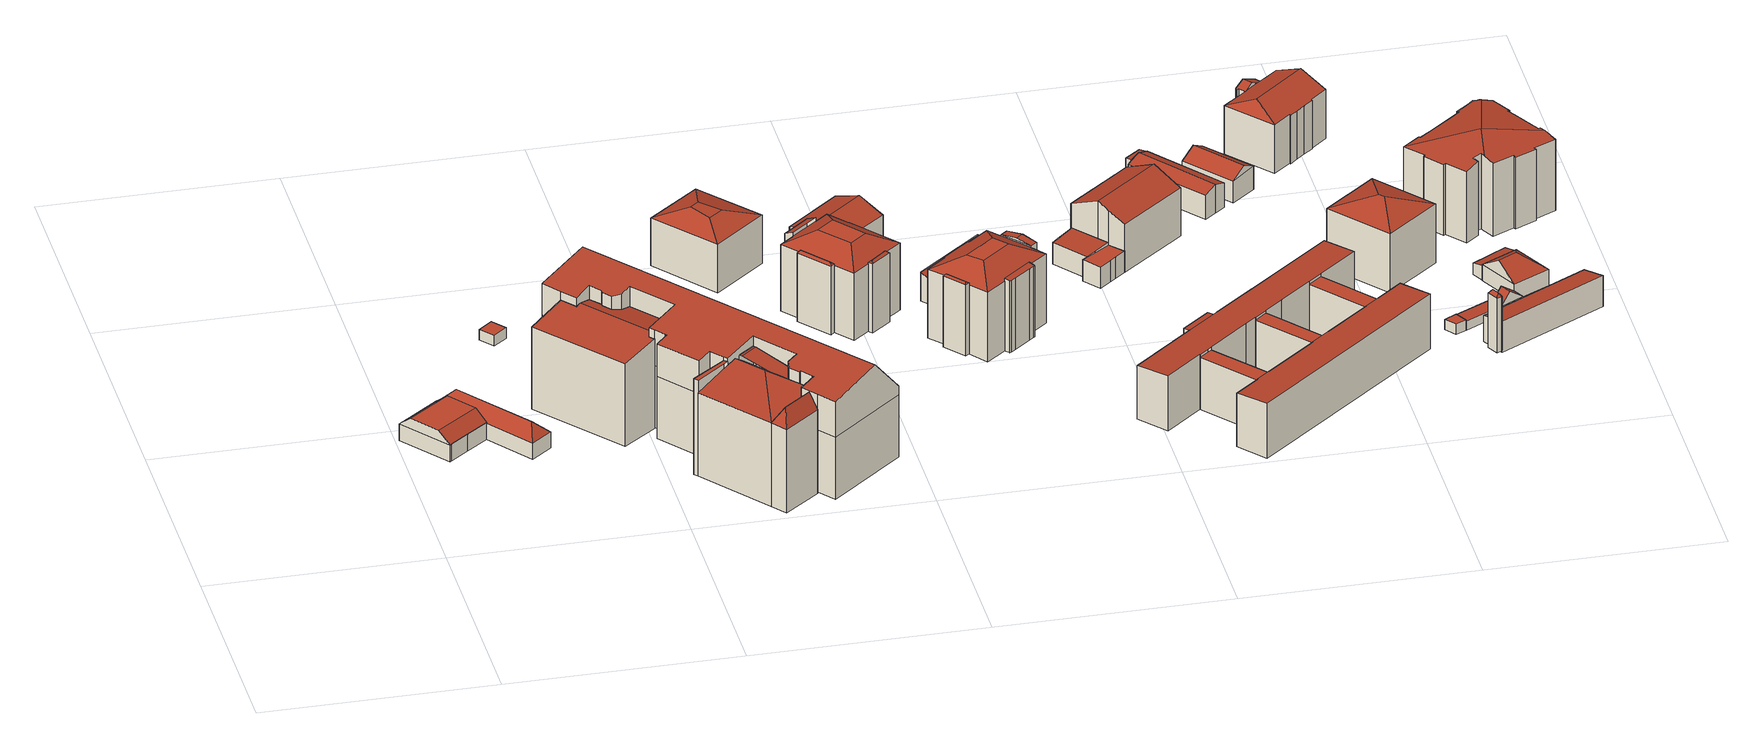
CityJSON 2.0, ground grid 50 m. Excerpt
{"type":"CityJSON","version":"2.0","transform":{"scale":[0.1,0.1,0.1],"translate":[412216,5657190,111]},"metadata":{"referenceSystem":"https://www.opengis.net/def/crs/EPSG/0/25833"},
"CityObjects":{
"building1":{"type":"Building","attributes":{"Gemeindeschluessel":14612000,"Geometrietyp2DReferenz":"3000","function":"31001_9998","roofType":"9999"},"children":["building1-1","building1-2"]},
"building1-1":{"type":"BuildingPart","attributes":{"Dachtyp_tdc":"tdcFreeFormRoof","Dachneigung":44.34,"QualitaetDacherkennung":49,"Geometrietyp2DReferenz":"3000","measuredHeight":6.43,"roofType":"5000"},"parents":["building1"],"geometry":[{"type":"MultiSurface","lod":"2","boundaries":[[[0,1,2,3]],[[1,4,5,2]],[[4,6,7,5]],[[6,8,9,7]],[[8,10,11,9]],[[10,12,13,11]],[[12,14,15,13]],[[12,10,16]],[[10,8,6,4,17,16]],[[4,1,0,17]],[[0,14,12,16,17]],[[2,5,7,9,11,13,15,3]]],"semantics":{"surfaces":[{"type":"WallSurface"},{"type":"RoofSurface"},{"type":"GroundSurface"}],"values":[0,0,0,0,0,0,0,1,1,1,1,2]}}]},
"building1-2":{"type":"BuildingPart","attributes":{"Dachtyp_tdc":"tdcCutGableRoof","Dachneigung":0.229,"QualitaetDacherkennung":75,"Geometrietyp2DReferenz":"3000","measuredHeight":6.24,"roofType":"9999"},"parents":["building1"],"geometry":[{"type":"MultiSurface","lod":"2","boundaries":[[[18,19,20,15,14]],[[19,21,22,20]],[[21,23,24,22]],[[23,25,26,24]],[[25,27,0,3,26]],[[28,25,29,30]],[[31,32,33,34,35,36]],[[37,30,29,35,34]],[[21,31,36,23]],[[23,36,35,29,25]],[[18,33,32,19]],[[27,28,30,37,34,33,18]],[[19,32,31,21]],[[25,28,27]],[[15,20,22,24,26,3]]],"semantics":{"surfaces":[{"type":"WallSurface"},{"type":"RoofSurface"},{"type":"GroundSurface"}],"values":[0,0,0,0,0,1,1,1,0,0,0,0,0,0,2]}}]},
"building2":{"type":"Building","attributes":{"Dachtyp_tdc":"tdcPolyFlatRoof","Gemeindeschluessel":14612000,"Dachneigung":0,"QualitaetDacherkennung":31,"Geometrietyp2DReferenz":"3000","measuredHeight":2.47,"function":"31001_9998","roofType":"1000"},"geometry":[{"type":"Solid","lod":"2","boundaries":[[[[38,39,40,41]],[[39,42,43,40]],[[42,44,45,43]],[[44,38,41,45]],[[44,42,39,38]],[[41,40,43,45]]]],"semantics":{"surfaces":[{"type":"WallSurface"},{"type":"RoofSurface"},{"type":"GroundSurface"}],"values":[[0,0,0,0,1,2]]}}]},
"building3":{"type":"Building","attributes":{"name":"Sächsisches Staatsministerium der Justiz und für Demokratie, Europa und Gleichstellung","Dachtyp_tdc":"tdcFreeFormRoof","Gemeindeschluessel":14612000,"Dachneigung":10.08,"QualitaetDacherkennung":27,"Geometrietyp2DReferenz":"3000","measuredHeight":21.05,"function":"31001_3010","roofType":"5000"},"geometry":[{"type":"Solid","lod":"2","boundaries":[[[[46,47,48,49]],[[47,50,51,48]],[[50,52,53,51]],[[52,54,55,53]],[[54,56,57,55]],[[56,58,59,57]],[[58,60,61,59]],[[60,62,63,61]],[[62,64,65,63]],[[64,66,67,65]],[[66,68,69,67]],[[68,70,71,69]],[[70,72,73,71]],[[72,46,49,73]],[[54,52,50,74,75,60,58,56]],[[74,47,46,72,70,68,66,64,62,75]],[[50,47,74]],[[62,60,75]],[[49,48,51,53,55,57,59,61,63,65,67,69,71,73]]]],"semantics":{"surfaces":[{"type":"WallSurface"},{"type":"RoofSurface"},{"type":"GroundSurface"}],"values":[[0,0,0,0,0,0,0,0,0,0,0,0,0,0,1,1,0,0,2]]}}]},
"building4":{"type":"Building","attributes":{"name":"Sächsisches Staatsministerium der Justiz und für Demokratie, Europa und Gleichstellung","Gemeindeschluessel":14612000,"Geometrietyp2DReferenz":"3000","function":"31001_3010","roofType":"9999"},"children":["building4-1","building4-2","building4-3","building4-4"]},
"building4-1":{"type":"BuildingPart","attributes":{"Dachtyp_tdc":"tdcGableRoof","Dachneigung":10.08,"QualitaetDacherkennung":24,"Geometrietyp2DReferenz":"3000","measuredHeight":22.09,"roofType":"3100"},"parents":["building4"],"geometry":[{"type":"MultiSurface","lod":"2","boundaries":[[[76,77,78,79,80]],[[77,81,82,78]],[[81,83,84,82]],[[83,85,86,84]],[[85,87,88,86]],[[81,77,76,89]],[[89,90,87,85,83,81]],[[88,91,79,78,82,84,86]]],"semantics":{"surfaces":[{"type":"WallSurface"},{"type":"RoofSurface"},{"type":"GroundSurface"}],"values":[0,0,0,0,0,1,1,2]}}]},
"building4-2":{"type":"BuildingPart","attributes":{"Dachtyp_tdc":"tdcHipAndGableRoof","Dachneigung":12.04,"QualitaetDacherkennung":25,"Geometrietyp2DReferenz":"3000","measuredHeight":21.77,"roofType":"5000"},"parents":["building4"],"geometry":[{"type":"MultiSurface","lod":"2","boundaries":[[[92,93,94,95,96]],[[97,79,91,88,98,99,100,101,102,103,104,105,106]],[[92,80,79,97]],[[107,108,98,88,87]],[[108,109,99,98]],[[109,110,100,99]],[[110,111,101,100]],[[111,112,102,101]],[[112,113,114,103,102]],[[95,94,105,104]],[[93,92,97,106]],[[95,115,113,112,96]],[[112,111,110,109,108,107,90,116,80,92,96]]],"semantics":{"surfaces":[{"type":"RoofSurface"},{"type":"GroundSurface"},{"type":"WallSurface"}],"values":[0,1,2,2,2,2,2,2,2,2,2,0,0]}}]},
"building4-3":{"type":"BuildingPart","attributes":{"Dachtyp_tdc":"tdcFreeFormRoof","Dachneigung":59.9,"QualitaetDacherkennung":11,"Geometrietyp2DReferenz":"3000","measuredHeight":22.78,"roofType":"5000"},"parents":["building4"],"geometry":[{"type":"MultiSurface","lod":"2","boundaries":[[[114,117,118,103]],[[117,119,120,118]],[[119,95,104,120]],[[121,95,119]],[[122,121,119,117]],[[122,117,114]],[[121,122,114,115,95]],[[103,118,120,104]]],"semantics":{"surfaces":[{"type":"WallSurface"},{"type":"RoofSurface"},{"type":"GroundSurface"}],"values":[0,0,0,1,1,0,1,2]}}]},
"building4-4":{"type":"BuildingPart","attributes":{"Dachtyp_tdc":"tdcPolyFlatRoof","Dachneigung":0,"QualitaetDacherkennung":28,"Geometrietyp2DReferenz":"3000","measuredHeight":22.17,"roofType":"1000"},"parents":["building4"],"geometry":[{"type":"MultiSurface","lod":"2","boundaries":[[[123,124,125,105,94]],[[124,126,127,125]],[[126,128,93,106,127]],[[128,126,124,123]],[[105,125,127,106]]],"semantics":{"surfaces":[{"type":"WallSurface"},{"type":"RoofSurface"},{"type":"GroundSurface"}],"values":[0,0,0,1,2]}}]},
"building5":{"type":"Building","attributes":{"name":"Sächsisches Staatsministerium der Justiz und für Demokratie, Europa und Gleichstellung","Dachtyp_tdc":"tdcFreeFormRoof","Gemeindeschluessel":14612000,"Dachneigung":47.97,"QualitaetDacherkennung":21,"Geometrietyp2DReferenz":"3000","measuredHeight":24.98,"function":"31001_3010","roofType":"5000"},"geometry":[{"type":"Solid","lod":"2","boundaries":[[[[129,130,131,132]],[[130,133,134,131]],[[133,135,136,134]],[[135,137,138,136]],[[137,139,140,138]],[[139,141,142,140]],[[141,143,144,142]],[[143,145,146,144]],[[145,147,148,146]],[[147,149,150,148]],[[149,151,152,150]],[[151,153,154,152]],[[153,155,156,154]],[[155,157,158,156]],[[157,159,160,158]],[[159,161,162,160]],[[161,163,164,162]],[[163,165,166,164]],[[165,167,168,166]],[[167,169,170,168]],[[169,171,172,170]],[[171,173,174,172]],[[175,176,177,178,179,180,181,182,183,184,185,186,187,188,189,190,191,192,193,194,195,196,197,198,199,200,201,202,203,204,205,206,207,208,209,210,211,212,213,214,215,216,217,218,219,220]],[[221,222,223,224,225,226,227,228,229,230,231,232,233,234,235,236,237,238,239,240,241,220,219,242,243,244,245,246,247,248,249,250,251]],[[252,221,251,253]],[[253,251,250,254]],[[254,250,249,255]],[[255,249,248,256]],[[256,248,247,257]],[[257,247,246,258]],[[258,246,245,259]],[[259,245,244,260]],[[260,244,243,261]],[[261,243,242,262]],[[262,242,219,218,263]],[[137,175,220,241,139]],[[139,241,240,141]],[[141,240,239,143]],[[143,239,238,145]],[[145,238,237,147]],[[147,237,236,149]],[[149,236,235,151]],[[151,235,234,153]],[[153,234,233,155]],[[155,233,232,157]],[[157,232,231,159]],[[159,231,230,161]],[[161,230,229,163]],[[163,229,228,165]],[[165,228,227,167]],[[167,227,226,169]],[[169,226,225,171]],[[171,225,224,173]],[[173,224,223,264]],[[264,223,222,265]],[[265,222,221,252]],[[263,218,217,266]],[[266,217,216,267]],[[267,216,215,268]],[[268,215,214,269]],[[269,214,213,270]],[[270,213,212,271]],[[271,212,211,272]],[[272,211,210,273]],[[273,210,209,274]],[[275,206,205]],[[276,204,203,277]],[[205,204,276]],[[277,203,202]],[[278,201,200,279]],[[202,201,278]],[[279,200,199,280]],[[280,199,198,281]],[[281,198,197,282]],[[282,197,196,283]],[[283,196,195,284]],[[284,195,194,285]],[[285,194,193,286]],[[286,193,192,287]],[[287,192,191,288]],[[288,191,190,289]],[[289,190,189]],[[290,187,186]],[[188,187,290]],[[291,185,184,292]],[[186,185,291]],[[292,184,183,293]],[[293,183,182,294]],[[294,182,181,295]],[[295,181,180,296]],[[296,180,179,129]],[[129,179,178,130]],[[130,178,177,133]],[[133,177,176,135]],[[135,176,175,137]],[[174,297,298,299,300,301,302,303,304,305,306,307,308,309,310,311,312,313,314,315,316,317,318,319,320,321,322,323,324,325,326,327,328,329,330,331,332,333,334,335,336,337,338,339,340,341,342,343,344,345,346,347,348,132,131,134,136,138,140,142,144,146,148,150,152,154,156,158,160,162,164,166,168,170,172]],[[274,209,208,349]],[[349,208,207,350]],[[350,207,206,275]],[[173,264,297,174]],[[264,265,298,297]],[[265,252,299,298]],[[252,253,300,299]],[[253,254,301,300]],[[254,255,302,301]],[[255,256,303,302]],[[256,257,304,303]],[[257,258,305,304]],[[258,259,306,305]],[[259,260,307,306]],[[260,261,308,307]],[[261,262,309,308]],[[262,263,310,309]],[[263,266,311,310]],[[266,267,312,311]],[[267,268,313,312]],[[268,269,314,313]],[[269,270,315,314]],[[270,271,316,315]],[[271,272,317,316]],[[272,273,318,317]],[[273,274,319,318]],[[274,349,320,319]],[[349,350,321,320]],[[350,275,322,321]],[[275,205,323,322]],[[205,276,324,323]],[[276,277,325,324]],[[277,202,326,325]],[[202,278,327,326]],[[278,279,328,327]],[[279,280,329,328]],[[280,281,330,329]],[[281,282,331,330]],[[282,283,332,331]],[[283,284,333,332]],[[284,285,334,333]],[[285,286,335,334]],[[286,287,336,335]],[[287,288,337,336]],[[288,289,338,337]],[[289,189,339,338]],[[189,188,340,339]],[[188,290,341,340]],[[290,186,342,341]],[[186,291,343,342]],[[291,292,344,343]],[[292,293,345,344]],[[293,294,346,345]],[[294,295,347,346]],[[295,296,348,347]],[[296,129,132,348]]]],"semantics":{"surfaces":[{"type":"WallSurface"},{"type":"RoofSurface"},{"type":"GroundSurface"}],"values":[[0,0,0,0,0,0,0,0,0,0,0,0,0,0,0,0,0,0,0,0,0,0,1,1,0,0,0,0,0,0,0,0,0,0,0,0,0,0,0,0,0,0,0,0,0,0,0,0,0,0,0,0,0,0,0,0,0,0,0,0,0,0,0,0,0,0,0,0,0,0,0,0,0,0,0,0,0,0,0,0,0,0,0,0,0,0,0,0,0,0,0,0,0,0,0,2,0,0,0,0,0,0,0,0,0,0,0,0,0,0,0,0,0,0,0,0,0,0,0,0,0,0,0,0,0,0,0,0,0,0,0,0,0,0,0,0,0,0,0,0,0,0,0,0,0,0,0,0,0,0,0,0]]}}]},
"building6":{"type":"Building","attributes":{"Dachtyp_tdc":"tdcCutTentRoof","Gemeindeschluessel":14612000,"Dachneigung":19.86,"QualitaetDacherkennung":43,"Geometrietyp2DReferenz":"3000","measuredHeight":13.72,"function":"31001_9998","roofType":"9999"},"geometry":[{"type":"Solid","lod":"2","boundaries":[[[[351,352,353,354]],[[352,355,356,353]],[[355,357,358,356]],[[357,351,354,358]],[[352,351,359,360]],[[355,352,360,361]],[[357,355,361,362]],[[351,357,362,359]],[[362,361,360,359]],[[354,353,356,358]]]],"semantics":{"surfaces":[{"type":"WallSurface"},{"type":"RoofSurface"},{"type":"GroundSurface"}],"values":[[0,0,0,0,1,1,1,1,1,2]]}}]},
"building7":{"type":"Building","attributes":{"Gemeindeschluessel":14612000,"Geometrietyp2DReferenz":"3000","function":"31001_9998","roofType":"9999"},"children":["building7-1","building7-2","building7-3","building7-4"]},
"building7-1":{"type":"BuildingPart","attributes":{"Dachtyp_tdc":"tdcCutTentRoof","Dachneigung":25.21,"QualitaetDacherkennung":63,"Geometrietyp2DReferenz":"3000","measuredHeight":18.15,"roofType":"9999"},"parents":["building7"],"geometry":[{"type":"MultiSurface","lod":"2","boundaries":[[[363,364,365,366]],[[364,367,368,365]],[[369,370,371,372]],[[370,373,374,371]],[[373,375,376,374]],[[375,377,378,376]],[[377,379,380,378]],[[379,381,382,380]],[[381,383,384,382]],[[385,386,387,388]],[[386,389,390,387]],[[370,369,367,364,391,392]],[[381,379,377,375,373,370,392,393]],[[386,385,383,381,393,394]],[[364,363,389,386,394,391]],[[394,393,392,391]],[[366,365,368,372,371,374,376,378,380,382,384,388,387,390]]],"semantics":{"surfaces":[{"type":"WallSurface"},{"type":"RoofSurface"},{"type":"GroundSurface"}],"values":[0,0,0,0,0,0,0,0,0,0,0,1,1,1,1,1,2]}}]},
"building7-2":{"type":"BuildingPart","attributes":{"Dachtyp_tdc":"tdcFreeFormRoof","Dachneigung":43.03,"QualitaetDacherkennung":25,"Geometrietyp2DReferenz":"3000","measuredHeight":16.43,"roofType":"5000"},"parents":["building7"],"geometry":[{"type":"MultiSurface","lod":"2","boundaries":[[[395,396,397]],[[398,395,397,399]],[[400,366,390,401]],[[397,396,363,366,400]],[[402,399,401,390,389]],[[399,397,400,401]],[[398,399,402]],[[395,398,402,396]]],"semantics":{"surfaces":[{"type":"RoofSurface"},{"type":"GroundSurface"},{"type":"WallSurface"}],"values":[0,0,1,2,2,2,0,0]}}]},
"building7-3":{"type":"BuildingPart","attributes":{"Dachtyp_tdc":"tdcFreeFormRoof","Dachneigung":38.73,"QualitaetDacherkennung":21,"Geometrietyp2DReferenz":"3000","measuredHeight":16.45,"roofType":"5000"},"parents":["building7"],"geometry":[{"type":"MultiSurface","lod":"2","boundaries":[[[403,404,405,384,383]],[[404,406,407,405]],[[406,408,385,388,407]],[[409,408,406]],[[410,409,406,404]],[[410,404,403]],[[409,410,403,408]],[[384,405,407,388]]],"semantics":{"surfaces":[{"type":"WallSurface"},{"type":"RoofSurface"},{"type":"GroundSurface"}],"values":[0,0,0,1,1,1,1,2]}}]},
"building7-4":{"type":"BuildingPart","attributes":{"Dachtyp_tdc":"tdcPolyFlatRoof","Dachneigung":24.14,"QualitaetDacherkennung":28,"Geometrietyp2DReferenz":"3000","measuredHeight":16.36,"roofType":"2100"},"parents":["building7"],"geometry":[{"type":"MultiSurface","lod":"2","boundaries":[[[411,412,369,372,413]],[[414,415,416,368,367]],[[415,411,413,416]],[[415,414,412,411]],[[413,372,368,416]]],"semantics":{"surfaces":[{"type":"WallSurface"},{"type":"RoofSurface"},{"type":"GroundSurface"}],"values":[0,0,0,1,2]}}]},
"building8":{"type":"Building","attributes":{"Dachtyp_tdc":"tdcFreeFormRoof","Gemeindeschluessel":14612000,"Dachneigung":21.41,"QualitaetDacherkennung":81,"Geometrietyp2DReferenz":"3000","measuredHeight":8.31,"function":"31001_9998","roofType":"5000"},"geometry":[{"type":"Solid","lod":"2","boundaries":[[[[417,418,419,420]],[[418,421,422,419]],[[421,423,424,422]],[[423,425,426,424]],[[425,427,428,426]],[[427,429,430,428]],[[429,431,432,430]],[[431,433,434,432]],[[433,417,420,434]],[[429,427,435,436,431]],[[436,435,425,423,421,418,417,433]],[[433,431,436]],[[427,425,435]],[[420,419,422,424,426,428,430,432,434]]]],"semantics":{"surfaces":[{"type":"WallSurface"},{"type":"RoofSurface"},{"type":"GroundSurface"}],"values":[[0,0,0,0,0,0,0,0,0,1,1,0,0,2]]}}]},
"building9":{"type":"Building","attributes":{"Gemeindeschluessel":14612000,"Geometrietyp2DReferenz":"3000","function":"31001_9998","roofType":"9999"},"children":["building9-1","building9-2","building9-3","building9-4"]},
"building9-1":{"type":"BuildingPart","attributes":{"Dachtyp_tdc":"tdcFreeFormRoof","Dachneigung":42.84,"QualitaetDacherkennung":23,"Geometrietyp2DReferenz":"3000","measuredHeight":16.94,"roofType":"5000"},"parents":["building9"],"geometry":[{"type":"MultiSurface","lod":"2","boundaries":[[[437,438,439]],[[437,440,441,438]],[[440,442,443,441]],[[442,444,445,446,443]],[[447,440,437]],[[448,447,437,444]],[[448,444,442]],[[447,448,442,440]],[[446,438,441,443]]],"semantics":{"surfaces":[{"type":"WallSurface"},{"type":"RoofSurface"},{"type":"GroundSurface"}],"values":[0,0,0,0,1,1,1,1,2]}}]},
"building9-2":{"type":"BuildingPart","attributes":{"Dachtyp_tdc":"tdcGableRoof","Dachneigung":10.43,"QualitaetDacherkennung":53,"Geometrietyp2DReferenz":"3000","measuredHeight":17.15,"roofType":"3100"},"parents":["building9"],"geometry":[{"type":"MultiSurface","lod":"2","boundaries":[[[449,450,451,452,453]],[[450,454,455,451]],[[454,456,457,458,455]],[[454,450,459]],[[449,456,460]],[[450,449,460,459]],[[456,454,459,460]],[[452,451,455,458]]],"semantics":{"surfaces":[{"type":"WallSurface"},{"type":"RoofSurface"},{"type":"GroundSurface"}],"values":[0,0,0,0,0,1,1,2]}}]},
"building9-3":{"type":"BuildingPart","attributes":{"Dachtyp_tdc":"tdcPolyFlatRoof","Dachneigung":10.98,"QualitaetDacherkennung":34,"Geometrietyp2DReferenz":"3000","measuredHeight":16.85,"roofType":"2100"},"parents":["building9"],"geometry":[{"type":"MultiSurface","lod":"2","boundaries":[[[461,462,463,464]],[[462,465,466,463]],[[465,467,468,466]],[[467,469,470,468]],[[469,471,472,470]],[[471,473,474,472]],[[473,475,476,474]],[[475,477,478,476]],[[477,479,480,481,478]],[[461,464,482]],[[479,477,475,473,471,469,467,465,462,461]],[[463,466,468,470,472,474,476,478,481,464]]],"semantics":{"surfaces":[{"type":"WallSurface"},{"type":"RoofSurface"},{"type":"GroundSurface"}],"values":[0,0,0,0,0,0,0,0,0,0,1,2]}}]},
"building9-4":{"type":"BuildingPart","attributes":{"Dachtyp_tdc":"tdcCutTentRoof","Dachneigung":26.5,"QualitaetDacherkennung":61,"Geometrietyp2DReferenz":"3000","measuredHeight":18.84,"roofType":"9999"},"parents":["building9"],"geometry":[{"type":"MultiSurface","lod":"2","boundaries":[[[445,483,484,446]],[[483,485,486,484]],[[485,487,488,486]],[[487,489,490,488]],[[489,491,492,490]],[[491,493,494,492]],[[493,495,496,494]],[[495,497,498,496]],[[497,499,500,498]],[[499,453,452,500]],[[457,501,502,458]],[[501,482,464,502]],[[480,503,504,481]],[[503,439,438,504]],[[499,497,495,493,491,489,487,485,505,506]],[[501,457,453,499,506,507]],[[503,480,482,501,507,508]],[[485,483,445,439,503,508,505]],[[508,507,506,505]],[[446,484,486,488,490,492,494,496,498,500,452,458,502,464,481,504,438]]],"semantics":{"surfaces":[{"type":"WallSurface"},{"type":"RoofSurface"},{"type":"GroundSurface"}],"values":[0,0,0,0,0,0,0,0,0,0,0,0,0,0,1,1,1,1,1,2]}}]},
"building10":{"type":"Building","attributes":{"Dachtyp_tdc":"tdcPolyFlatRoof","Gemeindeschluessel":14612000,"Dachneigung":28.18,"QualitaetDacherkennung":77,"Geometrietyp2DReferenz":"3000","measuredHeight":6.76,"function":"31001_9998","roofType":"2100"},"geometry":[{"type":"Solid","lod":"2","boundaries":[[[[509,510,511,512]],[[510,513,514,511]],[[513,515,516,514]],[[515,509,512,516]],[[515,513,510,509]],[[512,511,514,516]]]],"semantics":{"surfaces":[{"type":"WallSurface"},{"type":"RoofSurface"},{"type":"GroundSurface"}],"values":[[0,0,0,0,1,2]]}}]},
"building11":{"type":"Building","attributes":{"Dachtyp_tdc":"tdcPolyFlatRoof","Gemeindeschluessel":14612000,"Dachneigung":4.29,"QualitaetDacherkennung":45,"Geometrietyp2DReferenz":"3000","measuredHeight":5.46,"function":"31001_9998","roofType":"2100"},"geometry":[{"type":"Solid","lod":"2","boundaries":[[[[517,518,519,520]],[[518,521,522,519]],[[521,523,524,522]],[[523,525,526,524]],[[525,527,528,526]],[[527,517,520,528]],[[527,525,523,521,518,517]],[[520,519,522,524,526,528]]]],"semantics":{"surfaces":[{"type":"WallSurface"},{"type":"RoofSurface"},{"type":"GroundSurface"}],"values":[[0,0,0,0,0,0,1,2]]}}]},
"building12":{"type":"Building","attributes":{"Dachtyp_tdc":"tdcPolyFlatRoof","Gemeindeschluessel":14612000,"Dachneigung":0,"QualitaetDacherkennung":24,"Geometrietyp2DReferenz":"3000","measuredHeight":4.92,"function":"31001_9998","roofType":"1000"},"geometry":[{"type":"Solid","lod":"2","boundaries":[[[[529,530,531,532]],[[530,533,534,531]],[[533,527,535,534]],[[527,536,537,535]],[[536,538,539,537]],[[538,540,541,539]],[[540,542,543,541]],[[542,529,532,543]],[[542,540,538,536,527,533,530,529]],[[532,531,534,535,537,539,541,543]]]],"semantics":{"surfaces":[{"type":"WallSurface"},{"type":"RoofSurface"},{"type":"GroundSurface"}],"values":[[0,0,0,0,0,0,0,0,1,2]]}}]},
"building13":{"type":"Building","attributes":{"Dachtyp_tdc":"tdcGableRoof","Gemeindeschluessel":14612000,"Dachneigung":24.84,"QualitaetDacherkennung":78,"Geometrietyp2DReferenz":"3000","measuredHeight":14.23,"function":"31001_9998","roofType":"3100"},"geometry":[{"type":"Solid","lod":"2","boundaries":[[[[544,545,546,524]],[[545,547,522,546]],[[547,548,549,522]],[[548,550,551,549]],[[550,552,553,551]],[[524,546,522,549,551,553,554,555]],[[552,556,554,553]],[[556,557,555,554]],[[557,544,524,555]],[[552,550,548,547,545]],[[545,544,557,556,552]]]],"semantics":{"surfaces":[{"type":"WallSurface"},{"type":"GroundSurface"},{"type":"RoofSurface"}],"values":[[0,0,0,0,0,1,0,0,0,2,2]]}}]},
"building14":{"type":"Building","attributes":{"name":"30. Oberschule Dresden","Gemeindeschluessel":14612000,"Geometrietyp2DReferenz":"3000","function":"31001_3021","roofType":"9999"},"children":["building14-1","building14-2","building14-3","building14-4","building14-5","building14-6"]},
"building14-1":{"type":"BuildingPart","attributes":{"Dachtyp_tdc":"tdcPolyFlatRoof","Dachneigung":2.94,"QualitaetDacherkennung":73,"Geometrietyp2DReferenz":"3000","measuredHeight":12.75,"roofType":"2100"},"parents":["building14"],"geometry":[{"type":"MultiSurface","lod":"2","boundaries":[[[558,559,560]],[[558,561,562,559]],[[561,563,562]],[[564,565,566,567,568,569]],[[570,571,572]],[[570,573,574,571]],[[573,575,576,574]],[[575,577,578,576]],[[577,579,580,578]],[[579,581,582,580]],[[581,583,582]],[[581,579,577,575,573,570,565,564,561,558]],[[559,562,568,567,571,574,576,578,580,582]]],"semantics":{"surfaces":[{"type":"WallSurface"},{"type":"RoofSurface"},{"type":"GroundSurface"}],"values":[0,0,0,0,0,0,0,0,0,0,0,1,2]}}]},
"building14-2":{"type":"BuildingPart","attributes":{"Dachtyp_tdc":"tdcPolyFlatRoof","Dachneigung":0,"QualitaetDacherkennung":68,"Geometrietyp2DReferenz":"3000","measuredHeight":12.1,"roofType":"1000"},"parents":["building14"],"geometry":[{"type":"MultiSurface","lod":"2","boundaries":[[[584,559,582,585]],[[586,560,559,584]],[[583,587,585,582]],[[587,583,560,586]]],"semantics":{"surfaces":[{"type":"GroundSurface"},{"type":"WallSurface"},{"type":"RoofSurface"}],"values":[0,1,1,2]}}]},
"building14-3":{"type":"BuildingPart","attributes":{"Dachtyp_tdc":"tdcPolyFlatRoof","Dachneigung":2.85,"QualitaetDacherkennung":72,"Geometrietyp2DReferenz":"3000","measuredHeight":12.78,"roofType":"2100"},"parents":["building14"],"geometry":[{"type":"MultiSurface","lod":"2","boundaries":[[[588,589,590,591,592]],[[589,593,594,590]],[[593,595,596,594]],[[595,597,598,596]],[[597,599,598]],[[600,601,602,603,604]],[[601,605,606,602]],[[605,607,608,606]],[[607,609,608]],[[610,611,612,613,614]],[[611,615,616,612]],[[615,617,618,616]],[[617,619,586,584,618]],[[620,621,622,585,587]],[[621,623,624,622]],[[623,625,626,624]],[[625,627,628,629,626]],[[627,625,623,621,620,619,617,615,611,610,607,605,601,600,597,595,593,589,588,630,631]],[[632,633,591,590,594,596,598,603,602,606,608,613,612,616,618,584,585,622,624,626,629]]],"semantics":{"surfaces":[{"type":"WallSurface"},{"type":"RoofSurface"},{"type":"GroundSurface"}],"values":[0,0,0,0,0,0,0,0,0,0,0,0,0,0,0,0,0,1,2]}}]},
"building14-4":{"type":"BuildingPart","attributes":{"Dachtyp_tdc":"tdcPolyFlatRoof","Dachneigung":0,"QualitaetDacherkennung":64,"Geometrietyp2DReferenz":"3000","measuredHeight":12.11,"roofType":"1000"},"parents":["building14"],"geometry":[{"type":"MultiSurface","lod":"2","boundaries":[[[563,614,613,562]],[[609,634,635,608]],[[634,569,568,635]],[[634,609,614,563,569]],[[562,613,608,635,568]]],"semantics":{"surfaces":[{"type":"WallSurface"},{"type":"RoofSurface"},{"type":"GroundSurface"}],"values":[0,0,0,1,2]}}]},
"building14-5":{"type":"BuildingPart","attributes":{"Dachtyp_tdc":"tdcPolyFlatRoof","Dachneigung":0,"QualitaetDacherkennung":68,"Geometrietyp2DReferenz":"3000","measuredHeight":12.07,"roofType":"1000"},"parents":["building14"],"geometry":[{"type":"MultiSurface","lod":"2","boundaries":[[[599,572,571,598]],[[566,604,603,567]],[[604,566,572,599]],[[598,571,567,603]]],"semantics":{"surfaces":[{"type":"WallSurface"},{"type":"RoofSurface"},{"type":"GroundSurface"}],"values":[0,0,1,2]}}]},
"building14-6":{"type":"BuildingPart","attributes":{"Dachtyp_tdc":"tdcPolyFlatRoof","Dachneigung":4.7,"QualitaetDacherkennung":48,"Geometrietyp2DReferenz":"3000","measuredHeight":12.31,"roofType":"2100"},"parents":["building14"],"geometry":[{"type":"MultiSurface","lod":"2","boundaries":[[[628,636,637,629]],[[636,638,639,637]],[[638,640,641,639]],[[640,642,643,641]],[[642,592,591,643]],[[644,645,592,642,640,638,636,628]],[[629,637,639,641,643,591,633,632]]],"semantics":{"surfaces":[{"type":"WallSurface"},{"type":"RoofSurface"},{"type":"GroundSurface"}],"values":[0,0,0,0,0,1,2]}}]},
"building15":{"type":"Building","attributes":{"Dachtyp_tdc":"tdcPolyFlatRoof","Gemeindeschluessel":14612000,"Dachneigung":6.09,"QualitaetDacherkennung":54,"Geometrietyp2DReferenz":"3000","measuredHeight":5.58,"function":"31001_9998","roofType":"2100"},"geometry":[{"type":"Solid","lod":"2","boundaries":[[[[646,647,648,649]],[[647,650,651,648]],[[650,652,653,651]],[[652,654,655,653]],[[654,646,649,655]],[[654,652,650,647,646]],[[649,648,651,653,655]]]],"semantics":{"surfaces":[{"type":"WallSurface"},{"type":"RoofSurface"},{"type":"GroundSurface"}],"values":[[0,0,0,0,0,1,2]]}}]},
"building16":{"type":"Building","attributes":{"Dachtyp_tdc":"tdcGableRoof","Gemeindeschluessel":14612000,"Dachneigung":18.65,"QualitaetDacherkennung":81,"Geometrietyp2DReferenz":"3000","measuredHeight":6.62,"function":"31001_9998","roofType":"3100"},"geometry":[{"type":"Solid","lod":"2","boundaries":[[[[656,657,655,649]],[[657,658,659,655]],[[658,660,653,659]],[[660,661,662,653]],[[661,663,664,662]],[[663,665,666,664]],[[665,667,668,666]],[[667,656,649,668]],[[663,661,660,658]],[[658,657,656,667,665,663]],[[649,655,659,653,662,664,666,668]]]],"semantics":{"surfaces":[{"type":"WallSurface"},{"type":"RoofSurface"},{"type":"GroundSurface"}],"values":[[0,0,0,0,0,0,0,0,1,1,2]]}}]},
"building17":{"type":"Building","attributes":{"Dachtyp_tdc":"tdcGableRoof","Gemeindeschluessel":14612000,"Dachneigung":29.05,"QualitaetDacherkennung":78,"Geometrietyp2DReferenz":"3000","measuredHeight":6.99,"function":"31001_9998","roofType":"3100"},"geometry":[{"type":"Solid","lod":"2","boundaries":[[[[669,670,671,672]],[[670,673,674,671]],[[673,675,676,674]],[[675,669,672,676]],[[673,670,677]],[[669,675,678]],[[670,669,678,677]],[[675,673,677,678]],[[672,671,674,676]]]],"semantics":{"surfaces":[{"type":"WallSurface"},{"type":"RoofSurface"},{"type":"GroundSurface"}],"values":[[0,0,0,0,0,0,1,1,2]]}}]},
"building18":{"type":"Building","attributes":{"Dachtyp_tdc":"tdcFreeFormRoof","Gemeindeschluessel":14612000,"Dachneigung":18.65,"QualitaetDacherkennung":81,"Geometrietyp2DReferenz":"3000","measuredHeight":16.16,"function":"31001_9998","roofType":"5000"},"geometry":[{"type":"Solid","lod":"2","boundaries":[[[[679,680,681,682]],[[680,683,684,681]],[[683,685,686,684]],[[685,679,682,686]],[[687,688,685,683]],[[687,683,680]],[[688,687,680,679]],[[688,679,685]],[[682,681,684,686]]]],"semantics":{"surfaces":[{"type":"WallSurface"},{"type":"RoofSurface"},{"type":"GroundSurface"}],"values":[[0,0,0,0,1,1,1,1,2]]}}]},
"building19":{"type":"Building","attributes":{"Dachtyp_tdc":"tdcPolyFlatRoof","Gemeindeschluessel":14612000,"Dachneigung":0,"QualitaetDacherkennung":67,"Geometrietyp2DReferenz":"3000","measuredHeight":2.42,"function":"31001_9998","roofType":"1000"},"geometry":[{"type":"Solid","lod":"2","boundaries":[[[[689,690,691,692]],[[690,693,694,691]],[[693,695,696,694]],[[695,689,692,696]],[[695,693,690,689]],[[692,691,694,696]]]],"semantics":{"surfaces":[{"type":"WallSurface"},{"type":"RoofSurface"},{"type":"GroundSurface"}],"values":[[0,0,0,0,1,2]]}}]},
"building20":{"type":"Building","attributes":{"Dachtyp_tdc":"tdcFreeFormRoof","Gemeindeschluessel":14612000,"Dachneigung":52.62,"QualitaetDacherkennung":11,"Geometrietyp2DReferenz":"3000","measuredHeight":13.51,"function":"31001_9998","roofType":"5000"},"geometry":[{"type":"Solid","lod":"2","boundaries":[[[[697,698,699,700]],[[698,701,702,699]],[[701,703,704,702]],[[703,705,706,704]],[[705,697,700,706]],[[707,705,703]],[[708,709,707,703,701]],[[708,701,698]],[[709,708,698,697]],[[707,709,697,705]],[[700,699,702,704,706]]]],"semantics":{"surfaces":[{"type":"WallSurface"},{"type":"RoofSurface"},{"type":"GroundSurface"}],"values":[[0,0,0,0,0,1,1,1,1,1,2]]}}]},
"building21":{"type":"Building","attributes":{"Gemeindeschluessel":14612000,"Geometrietyp2DReferenz":"3000","function":"31001_9998","roofType":"9999"},"children":["building21-1","building21-2"]},
"building21-1":{"type":"BuildingPart","attributes":{"Dachtyp_tdc":"tdcGableRoof","Dachneigung":25.82,"QualitaetDacherkennung":38,"Geometrietyp2DReferenz":"3000","measuredHeight":12.27,"roofType":"3100"},"parents":["building21"],"geometry":[{"type":"MultiSurface","lod":"2","boundaries":[[[710,711,712,713]],[[711,714,715,712]],[[714,716,717,715]],[[716,718,719,717]],[[718,720,721,719]],[[720,722,723,721]],[[722,724,725,723]],[[724,726,727,725]],[[726,728,729,727]],[[722,720,718,716,714,711,710,730,731]],[[731,732,728,726,724,722]],[[729,733,713,712,715,717,719,721,723,725,727]]],"semantics":{"surfaces":[{"type":"WallSurface"},{"type":"RoofSurface"},{"type":"GroundSurface"}],"values":[0,0,0,0,0,0,0,0,0,1,1,2]}}]},
"building21-2":{"type":"BuildingPart","attributes":{"Dachtyp_tdc":"tdcFreeFormRoof","Dachneigung":22.69,"QualitaetDacherkennung":21,"Geometrietyp2DReferenz":"3000","measuredHeight":13.87,"roofType":"5000"},"parents":["building21"],"geometry":[{"type":"MultiSurface","lod":"2","boundaries":[[[734,735,736,737]],[[735,738,739,736]],[[740,741,742,732,743,730,744,745,746]],[[745,747,746]],[[747,748,749,750,751,738,735,734,740,746]],[[739,752,753,754,755,756,757,713,733,729,758,759,737,736]],[[738,751,752,739]],[[751,750,753,752]],[[750,749,754,753]],[[749,748,755,754]],[[748,747,756,755]],[[747,745,757,756]],[[745,744,713,757]],[[744,710,713]],[[742,729,728]],[[742,741,758,729]],[[741,740,759,758]],[[740,734,737,759]]],"semantics":{"surfaces":[{"type":"WallSurface"},{"type":"RoofSurface"},{"type":"GroundSurface"}],"values":[0,0,1,1,1,2,0,0,0,0,0,0,0,0,0,0,0,0]}}]},
"building22":{"type":"Building","attributes":{"Dachtyp_tdc":"tdcPolyFlatRoof","Gemeindeschluessel":14612000,"Dachneigung":5.09,"QualitaetDacherkennung":68,"Geometrietyp2DReferenz":"3000","measuredHeight":2.28,"function":"31001_9998","roofType":"2100"},"geometry":[{"type":"Solid","lod":"2","boundaries":[[[[760,761,762,763]],[[761,764,694,762]],[[764,765,691,694]],[[765,760,763,691]],[[765,764,761,760]],[[763,762,694,691]]]],"semantics":{"surfaces":[{"type":"WallSurface"},{"type":"RoofSurface"},{"type":"GroundSurface"}],"values":[[0,0,0,0,1,2]]}}]},
"building23":{"type":"Building","attributes":{"Dachtyp_tdc":"tdcGableRoof","Gemeindeschluessel":14612000,"Dachneigung":37.1,"QualitaetDacherkennung":12,"Geometrietyp2DReferenz":"3000","measuredHeight":4.62,"function":"31001_9998","roofType":"3100"},"geometry":[{"type":"Solid","lod":"2","boundaries":[[[[766,767,768,769]],[[767,770,771,768]],[[770,772,773,771]],[[772,766,769,773]],[[770,767,774]],[[766,772,775]],[[767,766,775,774]],[[772,770,774,775]],[[769,768,771,773]]]],"semantics":{"surfaces":[{"type":"WallSurface"},{"type":"RoofSurface"},{"type":"GroundSurface"}],"values":[[0,0,0,0,0,0,1,1,2]]}}]},
"building24":{"type":"Building","attributes":{"Dachtyp_tdc":"tdcPolyFlatRoof","Gemeindeschluessel":14612000,"Dachneigung":11.98,"QualitaetDacherkennung":71,"Geometrietyp2DReferenz":"3000","measuredHeight":7.18,"function":"31001_9998","roofType":"2100"},"geometry":[{"type":"Solid","lod":"2","boundaries":[[[[776,777,778,779]],[[777,780,781,778]],[[780,782,783,781]],[[782,784,785,783]],[[784,776,779,785]],[[784,782,780,777,776]],[[779,778,781,783,785]]]],"semantics":{"surfaces":[{"type":"WallSurface"},{"type":"RoofSurface"},{"type":"GroundSurface"}],"values":[[0,0,0,0,0,1,2]]}}]},
"building25":{"type":"Building","attributes":{"Dachtyp_tdc":"tdcPolyFlatRoof","Gemeindeschluessel":14612000,"Dachneigung":13.61,"QualitaetDacherkennung":65,"Geometrietyp2DReferenz":"3000","measuredHeight":3.29,"function":"31001_9998","roofType":"2100"},"geometry":[{"type":"Solid","lod":"2","boundaries":[[[[786,787,788,789]],[[787,790,791,788]],[[790,792,793,791]],[[792,786,789,793]],[[792,790,787,786]],[[789,788,791,793]]]],"semantics":{"surfaces":[{"type":"WallSurface"},{"type":"RoofSurface"},{"type":"GroundSurface"}],"values":[[0,0,0,0,1,2]]}}]},
"building26":{"type":"Building","attributes":{"Dachtyp_tdc":"tdcHipAndGableRoof","Gemeindeschluessel":14612000,"Dachneigung":33.69,"QualitaetDacherkennung":85,"Geometrietyp2DReferenz":"3000","measuredHeight":7.04,"function":"31001_9998","roofType":"5000"},"geometry":[{"type":"Solid","lod":"2","boundaries":[[[[794,795,796,797]],[[795,798,799,796]],[[798,800,801,799]],[[800,794,797,801]],[[798,795,802]],[[794,800,803]],[[795,794,803,802]],[[800,798,802,803]],[[797,796,799,801]]]],"semantics":{"surfaces":[{"type":"WallSurface"},{"type":"RoofSurface"},{"type":"GroundSurface"}],"values":[[0,0,0,0,1,0,1,1,2]]}}]},
"building27":{"type":"Building","attributes":{"Dachtyp_tdc":"tdcFreeFormRoof","Gemeindeschluessel":14612000,"Dachneigung":12.33,"QualitaetDacherkennung":28,"Geometrietyp2DReferenz":"3000","measuredHeight":18.59,"function":"31001_9998","roofType":"5000"},"geometry":[{"type":"Solid","lod":"2","boundaries":[[[[804,805,806,807]],[[805,808,809,806]],[[808,810,811,809]],[[810,812,813,811]],[[812,814,815,813]],[[814,816,817,815]],[[816,818,819,817]],[[818,820,821,819]],[[820,822,823,821]],[[822,824,825,823]],[[824,826,827,825]],[[826,828,829,827]],[[828,830,831,829]],[[830,832,833,831]],[[832,834,835,833]],[[834,836,837,835]],[[836,838,839,837]],[[838,840,841,839]],[[840,842,843,841]],[[842,844,845,843]],[[844,846,847,845]],[[846,848,849,847]],[[848,850,851,849]],[[850,852,853,851]],[[852,854,855,853]],[[854,856,857,855]],[[856,858,859,857]],[[858,860,861,859]],[[860,862,863,861]],[[862,864,865,863]],[[864,866,867,865]],[[866,868,869,867]],[[868,870,871,869]],[[870,872,873,871]],[[872,804,807,873]],[[874,875,810,808,805,804,872,870,868,866,864,862,860,858,876]],[[877,826,824,822,820,818,816,814,812,875,874]],[[830,828,877,874,878,838,836,834,832]],[[850,848,846,844,842,840,878,874,876,856,854,852]],[[828,826,877]],[[840,838,878]],[[812,810,875]],[[858,856,876]],[[807,806,809,811,813,815,817,819,821,823,825,827,829,831,833,835,837,839,841,843,845,847,849,851,853,855,857,859,861,863,865,867,869,871,873]]]],"semantics":{"surfaces":[{"type":"WallSurface"},{"type":"RoofSurface"},{"type":"GroundSurface"}],"values":[[0,0,0,0,0,0,0,0,0,0,0,0,0,0,0,0,0,0,0,0,0,0,0,0,0,0,0,0,0,0,0,0,0,0,0,1,1,1,1,0,0,0,0,2]]}}]}
},
"vertices":[
[94,505,62],[109,516,62],[109,516,25],[94,505,25],[139,539,62],[139,539,25],[218,436,61],[218,436,25],[217,435,63],[217,435,25],[290,341,62],[290,341,25],[246,307,62],[246,307,25],[173,402,62],[173,402,25],[252,346,89],[133,500,89],
[173,402,63],[127,367,63],[127,367,25],[87,336,63],[87,336,25],[83,333,63],[83,333,25],[3,436,63],[3,436,25],[94,505,63],[94,505,64],[21,413,87],[112,482,87],[87,336,64],[127,367,64],[173,402,64],[156,425,87],[65,356,87],[83,333,64],[145,439,87],
[244,783,47],[274,808,47],[274,808,22],[244,783,22],[298,778,47],[298,778,22],[268,754,47],[268,754,22],
[566,444,215],[564,442,216],[564,442,18],[566,444,18],[502,392,225],[502,392,18],[511,381,225],[511,381,18],[438,326,209],[438,326,18],[289,507,209],[289,507,18],[362,568,226],[362,568,18],[387,537,226],[387,537,18],[419,564,222],[419,564,18],[438,541,222],[438,541,18],[438,534,223],[438,534,18],[454,515,223],[454,515,18],[474,516,220],[474,516,18],[494,532,215],[494,532,18],[514,402,228],[396,545,228],
[657,265,237],[692,292,237],[692,292,17],[657,265,17],[657,265,227],[696,287,238],[696,287,17],[761,205,220],[761,205,17],[739,188,220],[739,188,17],[737,169,217],[737,169,17],[662,259,238],[704,209,227],[662,259,17],
[647,257,235],[628,242,230],[555,184,210],[671,39,210],[694,199,235],[647,257,17],[754,149,17],[756,150,17],[775,127,17],[777,124,17],[776,123,17],[746,99,17],[671,39,17],[555,184,17],[628,242,17],[737,169,226],[754,149,226],[756,150,224],[775,127,225],[777,124,225],[776,123,226],[746,99,221],[746,99,210],[672,40,210],[662,259,227],
[772,67,210],[772,67,17],[696,7,210],[696,7,17],[700,36,245],[759,83,245],
[555,184,239],[548,193,239],[548,193,17],[622,249,239],[622,249,17],[628,242,239],
[921,212,164],[924,214,164],[924,214,20],[921,212,20],[951,180,164],[951,180,20],[948,177,164],[948,177,20],[959,163,164],[959,163,20],[801,32,164],[801,32,20],[772,67,164],[772,67,20],[746,99,164],[746,99,20],[777,124,164],[777,124,20],[775,127,164],[775,127,20],[756,150,164],[756,150,20],[754,149,164],[754,149,20],[737,169,164],[737,169,20],[739,188,164],[739,188,20],[761,205,164],[761,205,20],[692,292,164],[692,292,20],[628,242,164],[628,242,20],[622,249,164],[622,249,20],[600,277,164],[600,277,20],[573,255,164],[573,255,20],[506,338,164],[506,338,20],[530,357,164],[530,357,20],[528,360,164],[528,360,20],[959,163,185],[948,177,186],[951,180,180],[924,214,180],[921,212,184],[906,230,184],[897,222,197],[770,376,198],[785,388,177],[781,393,177],[773,403,177],[782,410,164],[770,424,165],[767,428,164],[765,431,164],[763,433,165],[754,426,177],[750,430,177],[759,437,165],[749,449,165],[740,443,177],[725,462,177],[733,468,165],[723,481,165],[715,474,177],[711,479,177],[720,486,165],[717,490,164],[714,493,165],[711,496,165],[701,509,164],[692,502,177],[683,513,177],[680,517,176],[664,504,199],[539,661,197],[548,668,184],[534,685,184],[536,688,180],[509,721,180],[506,720,184],[493,736,184],[492,734,186],[467,714,221],[433,687,270],[900,115,270],[564,442,260],[502,392,246],[511,381,246],[528,360,246],[530,357,246],[506,338,240],[573,255,240],[600,277,246],[622,249,246],[628,242,246],[692,292,261],[761,205,261],[739,188,256],[737,169,253],[754,149,253],[756,150,254],[775,127,254],[777,124,254],[746,99,247],[772,67,246],[801,32,246],[332,605,246],[362,568,246],[387,537,246],[419,564,254],[438,541,254],[438,534,253],[454,515,253],[474,516,256],[494,532,261],[566,444,261],[564,442,164],[566,444,164],[494,532,164],[474,516,164],[454,515,164],[438,534,164],[438,541,164],[419,564,164],[387,537,164],[362,568,164],[332,605,164],[467,714,164],[511,381,164],[502,392,164],[492,734,164],[493,736,164],[506,720,164],[509,721,164],[536,688,164],[534,685,164],[548,668,164],[539,661,164],[664,504,164],[692,502,164],[711,496,164],[714,493,164],[720,486,164],[711,479,164],[715,474,164],[723,481,164],[733,468,164],[725,462,164],[740,443,164],[749,449,164],[759,437,164],[750,430,164],[754,426,164],[763,433,164],[770,424,164],[773,403,164],[781,393,164],[785,388,164],[770,376,164],[897,222,164],[906,230,164],[511,381,20],[502,392,20],[564,442,20],[566,444,20],[494,532,20],[474,516,20],[454,515,20],[438,534,20],[438,541,20],[419,564,20],[387,537,20],[362,568,20],[332,605,20],[467,714,20],[492,734,20],[493,736,20],[506,720,20],[509,721,20],[536,688,20],[534,685,20],[548,668,20],[539,661,20],[664,504,20],[680,517,20],[683,513,20],[692,502,20],[701,509,20],[711,496,20],[714,493,20],[717,490,20],[720,486,20],[711,479,20],[715,474,20],[723,481,20],[733,468,20],[725,462,20],[740,443,20],[749,449,20],[759,437,20],[750,430,20],[754,426,20],[763,433,20],[765,431,20],[767,428,20],[770,424,20],[782,410,20],[773,403,20],[781,393,20],[785,388,20],[770,376,20],[897,222,20],[906,230,20],[680,517,164],[683,513,164],
[645,1010,119],[757,1100,119],[757,1100,9],[645,1010,9],[863,969,121],[863,969,9],[752,878,121],[752,878,9],[722,990,146],[741,1006,146],[782,971,143],[750,945,143],
[888,731,171],[856,770,171],[856,770,16],[888,731,16],[886,794,171],[886,794,16],[943,841,171],[971,864,171],[971,864,16],[943,841,16],[1005,823,171],[1005,823,16],[1008,826,169],[1008,826,16],[1059,763,169],[1059,763,16],[1056,761,172],[1056,761,16],[1088,722,172],[1088,722,16],[1050,691,172],[1050,691,16],[1008,656,172],[973,627,172],[973,627,16],[1008,656,16],[941,666,172],[941,666,16],[930,765,197],[967,796,197],[1020,730,198],[984,700,198],
[886,725,180],[888,731,175],[879,724,175],[933,667,180],[933,659,175],[879,724,16],[933,659,16],[941,666,175],
[1050,691,176],[1058,682,176],[1058,682,16],[1015,647,176],[1015,647,16],[1008,656,176],[1016,655,180],[1050,683,181],
[929,857,170],[943,841,180],[929,857,16],[886,794,180],[873,810,170],[873,810,16],
[925,994,71],[924,996,70],[924,996,10],[925,994,10],[1040,1093,69],[1040,1093,10],[1042,1090,71],[1042,1090,10],[1076,1048,92],[1076,1048,10],[1091,1031,85],[1091,1031,10],[1116,1000,69],[1116,1000,10],[998,905,70],[998,905,10],[959,953,92],[959,953,10],[1078,1046,93],[961,950,93],
[1183,520,185],[1183,520,20],[1183,520,180],[1175,513,185],[1175,513,20],[1139,558,185],[1139,558,20],[1146,564,185],[1146,564,180],[1146,564,20],[1176,520,189],[1146,557,189],
[1287,690,184],[1301,701,184],[1301,701,20],[1287,690,20],[1287,690,180],[1349,643,185],[1349,643,20],[1335,632,185],[1335,632,181],[1335,632,20],[1326,670,191],[1312,659,191],
[1316,567,188],[1324,557,186],[1324,557,20],[1316,567,20],[1325,555,185],[1325,555,20],[1322,553,185],[1322,553,20],[1313,546,185],[1313,546,20],[1277,516,186],[1277,516,20],[1267,508,186],[1267,508,20],[1263,505,186],[1263,505,20],[1263,507,186],[1263,507,20],[1255,516,188],[1255,516,181],[1255,516,20],[1316,567,181],
[1147,564,180],[1147,564,20],[1117,599,179],[1117,599,20],[1159,634,179],[1159,634,20],[1156,638,177],[1156,638,20],[1166,646,177],[1166,646,20],[1196,671,177],[1196,671,20],[1217,688,177],[1217,688,20],[1221,683,180],[1221,683,20],[1264,718,180],[1264,718,20],[1359,602,181],[1359,602,20],[1213,482,181],[1213,482,20],[1194,591,207],[1259,643,207],[1284,611,208],[1222,560,208],
[1278,861,84],[1311,821,57],[1311,821,17],[1278,861,17],[1170,706,56],[1170,706,17],[1136,746,84],[1136,746,17],
[1423,828,66],[1441,842,68],[1441,842,16],[1423,828,16],[1471,867,71],[1471,867,16],[1529,795,71],[1529,795,16],[1497,772,68],[1497,772,16],[1478,759,66],[1478,759,16],
[1519,734,66],[1495,714,66],[1495,714,17],[1519,734,17],[1467,750,66],[1467,750,17],[1478,759,17],[1497,772,66],[1497,772,17],[1529,795,66],[1529,795,17],[1555,764,66],[1555,764,17],[1533,745,66],[1533,745,17],
[1529,795,146],[1513,815,158],[1513,815,16],[1471,867,127],[1469,869,126],[1469,869,16],[1609,983,126],[1609,983,16],[1653,929,158],[1653,929,16],[1695,877,16],[1555,764,16],[1695,877,128],[1555,764,128],
[1706,129,140],[1706,129,16],[1706,129,137],[1816,220,140],[1816,220,16],[1816,220,138],[1855,253,140],[1950,332,140],[1950,332,137],[1950,332,16],[1855,253,16],[1855,253,138],[1980,357,140],[1980,357,16],[1980,357,137],[2035,403,140],[2035,403,16],[2083,343,144],[2083,343,16],[1674,2,144],[1674,2,16],[1625,61,140],[1625,61,16],[1678,105,140],[1678,105,16],[1678,105,137],
[1614,239,16],[1586,216,16],[1614,239,137],[1586,216,137],
[1655,375,140],[1744,448,140],[1744,448,16],[1655,375,16],[1655,375,139],[1924,597,140],[1924,597,16],[1972,536,144],[1972,536,16],[1889,468,144],[1889,468,16],[1889,468,137],[1859,442,144],[1859,443,144],[1859,443,16],[1859,442,16],[1859,442,137],[1790,386,144],[1790,386,16],[1751,353,144],[1751,353,16],[1751,353,138],[1724,330,144],[1724,331,144],[1724,331,16],[1724,330,16],[1724,330,138],[1701,312,144],[1701,312,16],[1614,240,144],[1614,240,16],[1614,239,144],[1586,216,144],[1585,216,144],[1585,216,16],[1505,149,144],[1505,149,16],[1455,208,140],[1455,208,16],[1587,319,140],[1587,319,139],[1587,319,16],[1656,375,140],[1588,319,140],[1588,319,16],[1656,375,16],
[1842,242,138],[1842,242,16],
[1578,331,138],[1578,331,16],[1579,332,138],[1579,332,16],[1638,381,138],[1638,381,16],[1648,369,139],[1648,369,16],[1588,319,139],[1656,375,139],
[1647,1092,72],[1635,1107,70],[1635,1107,16],[1647,1092,16],[1669,1134,70],[1669,1134,16],[1681,1119,72],[1681,1119,16],[1658,1100,72],[1658,1100,16],
[1647,1092,77],[1658,1100,82],[1660,1102,82],[1660,1102,16],[1681,1119,73],[1804,966,73],[1804,966,16],[1783,949,82],[1783,949,16],[1758,929,71],[1758,929,16],[1634,1081,71],[1634,1081,16],
[1795,1124,67],[1877,1026,67],[1877,1026,13],[1795,1124,13],[1826,983,63],[1826,983,13],[1744,1082,63],[1744,1082,13],[1854,1007,83],[1772,1105,83],
[2053,572,153],[1952,695,153],[1952,695,16],[2053,572,16],[2065,788,153],[2065,788,16],[2167,664,153],[2167,664,16],[2055,685,178],[2064,674,178],
[2128,413,38],[2155,428,38],[2155,428,14],[2128,413,14],[2169,401,38],[2169,401,14],[2147,390,38],[2147,390,14],
[2210,301,141],[2197,326,141],[2197,326,15],[2210,301,15],[2209,332,141],[2209,332,15],[2222,307,141],[2222,307,15],[2220,306,141],[2220,306,15],[2219,308,144],[2206,323,150],[2213,310,150],
[1888,1201,117],[1902,1213,127],[1902,1213,14],[1888,1201,14],[1892,1225,127],[1892,1225,14],[1889,1224,125],[1889,1224,14],[1887,1227,125],[1887,1227,14],[1887,1230,126],[1887,1230,14],[1904,1244,137],[1904,1244,14],[1917,1255,129],[1917,1255,14],[1936,1271,117],[1936,1271,14],[1950,1253,117],[1950,1253,14],[1903,1213,127],[1919,1227,137],[1935,1241,127],[1919,1227,14],
[2060,1184,127],[2024,1153,127],[2024,1153,14],[2060,1184,14],[2025,1151,126],[2025,1151,14],[2020,1232,153],[1980,1279,127],[1950,1253,127],[1919,1227,127],[1888,1201,127],[1850,1169,127],[1909,1137,153],[1931,1074,127],[1969,1106,127],[1971,1104,126],[1987,1119,126],[2005,1134,126],[2005,1134,14],[1987,1119,14],[1971,1104,14],[1969,1106,14],[1931,1074,14],[1850,1169,14],[1980,1279,14],[2020,1232,14],
[2239,471,37],[2252,445,34],[2252,445,14],[2239,471,14],[2169,401,34],[2155,428,37],
[2289,497,33],[2302,472,33],[2302,472,12],[2289,497,12],[2252,445,33],[2252,445,12],[2239,471,32],[2239,471,12],[2272,456,58],[2259,482,58],
[2209,332,77],[2195,357,71],[2195,357,11],[2209,332,11],[2429,485,71],[2429,485,11],[2456,435,83],[2456,435,11],[2222,307,83],[2222,307,11],
[2244,587,45],[2231,612,38],[2231,612,12],[2244,587,12],[2307,660,36],[2307,660,12],[2323,628,45],[2323,628,12],
[2244,587,48],[2323,628,48],[2323,628,11],[2244,587,11],[2369,538,48],[2369,538,11],[2289,497,48],[2289,497,11],[2308,563,81],[2267,541,81],
[2310,991,177],[2318,998,177],[2318,998,13],[2310,991,13],[2323,997,177],[2323,997,13],[2330,996,179],[2330,996,13],[2346,992,178],[2346,992,13],[2357,990,177],[2357,990,13],[2380,942,179],[2380,942,13],[2376,939,180],[2376,939,13],[2385,923,180],[2385,923,13],[2409,874,182],[2409,874,13],[2419,855,183],[2419,855,13],[2423,857,182],[2423,857,13],[2445,815,177],[2445,815,13],[2396,790,179],[2396,790,13],[2399,785,178],[2399,785,13],[2352,761,180],[2352,761,13],[2349,767,181],[2349,767,13],[2302,743,183],[2302,743,13],[2285,777,188],[2285,777,13],[2267,768,185],[2267,768,13],[2274,754,185],[2274,754,13],[2245,731,178],[2245,731,13],[2211,772,178],[2211,772,13],[2207,769,177],[2207,769,13],[2175,809,177],[2175,809,13],[2178,812,178],[2178,812,13],[2144,854,177],[2144,854,13],[2182,884,177],[2182,884,13],[2185,880,179],[2185,880,13],[2218,907,178],[2218,907,13],[2249,932,178],[2249,932,13],[2281,959,178],[2281,959,13],[2277,963,177],[2277,963,13],[2291,974,177],[2291,974,13],[2302,984,177],[2302,984,13],[2302,854,199],[2334,995,179],[2145,854,178],[2430,844,183],[2290,767,188]
]}
